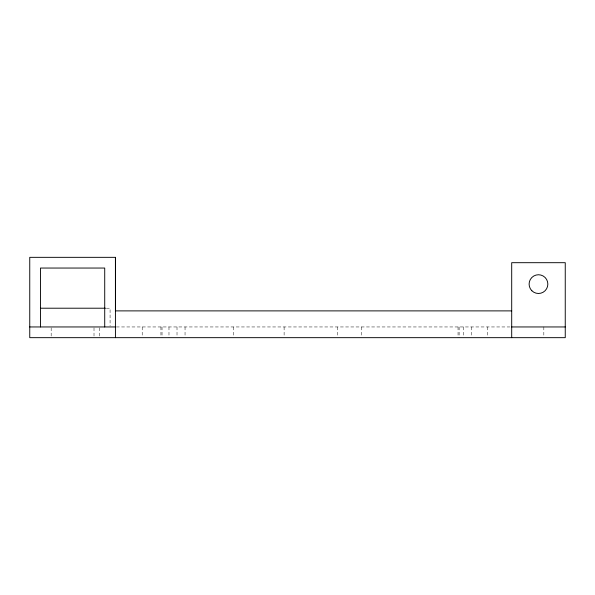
<?xml version="1.0" encoding="UTF-8"?>
<svg xmlns="http://www.w3.org/2000/svg" width="595" height="595" viewBox="0 0 595 595"><rect width="100%" height="100%" fill="white"/><g stroke="black" fill="none" stroke-linecap="round" stroke-linejoin="round"><path stroke-width="0.45" stroke-dasharray="2.98 2.23" d="M106.364 308.21L110.075 308.21L110.075 326.06M116.36 326.953L509.841 326.953M543.83 326.953L543.83 336.77M487.603 326.953L487.603 336.77M471.538 326.953L471.538 336.77M463.505 326.953L463.505 336.77M459.124 326.953L459.124 337.663M458.046 326.953L458.046 337.663M361.76 326.953L361.76 336.77M337.663 326.953L337.663 336.77M284.113 326.953L284.113 336.77M233.24 326.953L233.24 336.77M185.045 326.953L185.045 336.77M177.013 326.953L177.013 336.77M168.98 326.953L168.98 337.663M162.033 326.953L162.033 337.663M160.948 326.953L160.948 336.77M142.205 326.953L142.205 336.77M99.365 327.845L99.365 337.663M94.01 327.845L94.01 337.663M51.17 327.845L51.17 337.663"/><path stroke-width="0.89" d="M511.7 337.663L511.7 262.692L565.25 262.692L565.25 337.663L29.75 337.663L29.75 257.338L115.43 257.338L115.43 310.887L511.7 310.887M40.46 308.21L105.434 308.21M29.75 326.953L115.43 326.953M511.7 326.953L565.25 326.953M115.43 257.338L115.43 337.663M104.72 326.953L104.72 268.048L40.46 268.048L40.46 326.953M531.848 290.739A9.371 9.371 0 0 0 547.526 286.537A9.371 9.371 0 0 0 536.05 275.061A9.371 9.371 0 0 0 531.848 290.739"/></g></svg>
